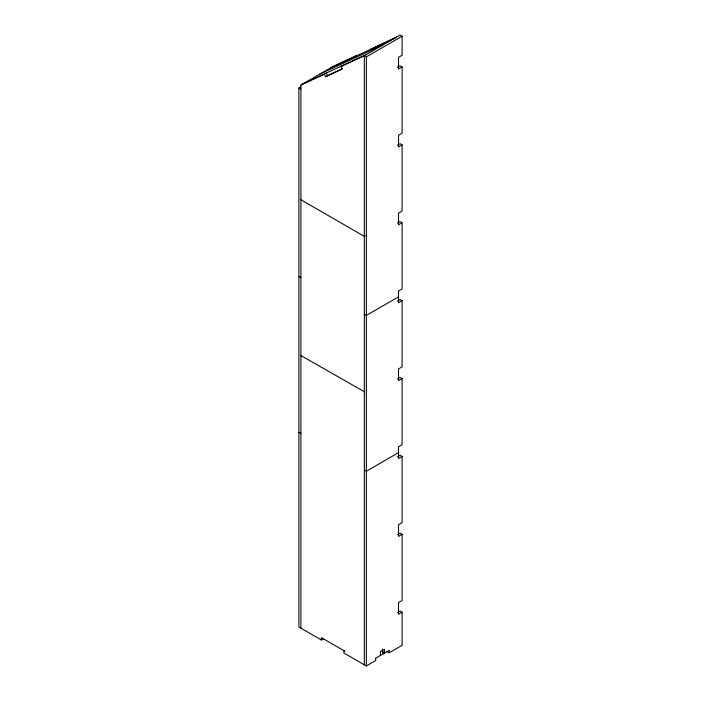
<?xml version="1.0" encoding="UTF-8"?>
<svg xmlns="http://www.w3.org/2000/svg" width="701" height="701" viewBox="0 0 701 701"><rect width="100%" height="100%" fill="white"/><g stroke="black" fill="none" stroke-linecap="round" stroke-linejoin="round"><path stroke-width="1.05" d="M323.406 638.821L321.382 639.987L298.898 627.001L298.898 88.019L300.764 86.942M300.922 628.175L300.922 85.005L333.071 66.446L356.423 55.651L354.399 56.816M375.683 658.221L375.683 660.561L366.351 665.95L366.351 56.86L364.327 55.694L340.975 66.49L342.333 69.005L325.623 76.733L324.265 74.21L300.922 85.005M397.379 378.917L400.078 377.357L402.102 378.531L402.102 444.732L398.51 446.817L398.51 458.498L402.102 456.421L402.102 522.631L398.51 524.707L398.51 536.388L402.102 534.311L402.102 600.52L398.51 602.597L398.51 614.278L402.102 612.201L402.102 645.306L389.178 652.771L387.154 651.606M397.379 223.128L400.078 221.577L402.102 222.743L402.102 288.952L398.51 291.029L398.51 302.709L402.102 300.633L402.102 366.842L398.51 368.919L398.51 380.608L402.102 378.531M397.379 145.238L400.078 143.679L402.102 144.853L402.102 211.062L398.51 213.139L398.51 224.819L402.102 222.743M397.379 67.349L400.078 65.789L402.102 66.954L402.102 133.164L398.51 135.24L398.51 146.93L402.102 144.853M364.327 664.785L364.327 55.694L400.078 35.05L402.102 36.215L402.102 55.274L398.51 57.351L398.51 69.031L402.102 66.954M324.265 74.21L326.289 73.044L327.647 75.559L342.395 68.742M340.975 66.49L342.999 65.316M371.109 49.088L396.486 37.127M325.623 76.733L327.647 75.559M366.351 56.86L402.102 36.215M365.265 235.834L364.327 236.377L300.922 199.767M398.51 296.873L366.351 315.432L364.327 314.267M397.379 301.027L400.078 299.467L402.102 300.633M364.713 391.938L300.922 355.547M398.51 452.653L366.351 471.221L364.327 470.047M397.379 456.807L400.078 455.256L402.102 456.421M397.379 534.705L400.078 533.146L402.102 534.311M397.379 612.595L400.078 611.035L402.102 612.201M382.431 649.073L382.431 651.991L383.219 651.544M375.394 658.388L389.178 650.44L389.178 652.771M331.047 67.611L394.461 38.292M319.805 74.104L383.219 44.785M302.946 83.84L366.351 54.52M298.898 88.019L300.922 89.193M298.898 276.492L300.922 277.657M298.898 432.272L300.922 433.437M382.431 651.991L384.455 653.166L384.455 649.266L380.406 651.606L380.406 655.496M344.953 651.255L321.382 637.647L321.382 639.987M366.351 665.95L343.867 652.964L343.867 650.633M383.219 652.316L383.219 653.875"/></g></svg>
